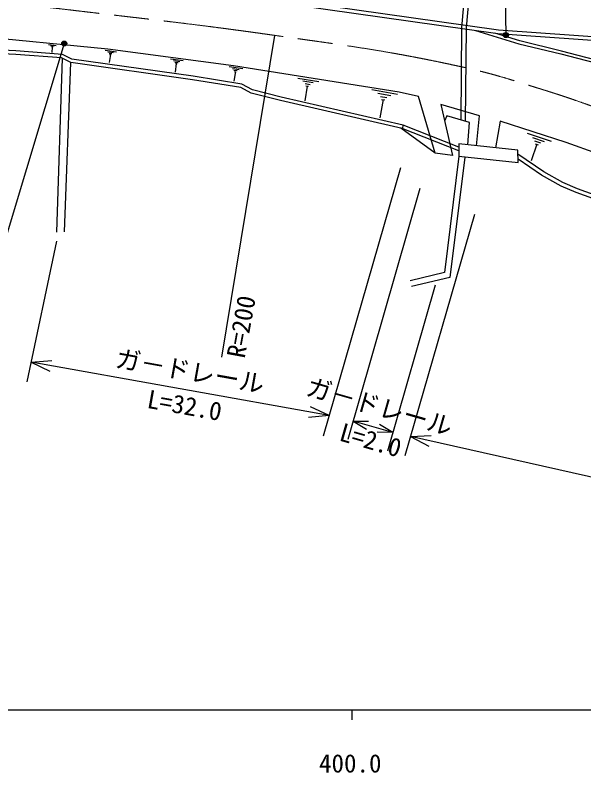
# Model space of a CAD drawing. Units: millimetres at full size, sheet at 1:1000; details may follow other scales. Extents: x 40000 to 680000, y 20000 to 380000.
# Drawn here: x 434404 to 491156, y 198715 to 274368 of the extents above; entities that cross this region are included whole.
import ezdxf
from ezdxf.enums import TextEntityAlignment as Align

# ---------------------------------------------------------------- set-up
doc = ezdxf.new("R2010")
doc.units = ezdxf.units.MM
doc.header["$LTSCALE"] = 1000
doc.header["$PDMODE"] = 32
doc.header["$PDSIZE"] = 500
doc.linetypes.add('CHAIN', pattern=[18.5, 12, -1.5, 3.5, -1.5])
for name, color, linetype, lineweight in [('M-BGD', 7, 'Continuous', 25), ('M-BMK', 2, 'CHAIN', 13), ('M-STR-STRC', 7, 'Continuous', 25), ('M-TTL-BAND', 7, 'Continuous', 25)]:
    doc.layers.add(name, color=color, linetype=linetype, lineweight=lineweight)
doc.styles.add('ＭＳ ゴシック', font='')
doc.styles.get('ＭＳ ゴシック').set_extended_font_data('MS Gothic')

msp = doc.modelspace()

# ---------------------------------------------------------------- linework, layer by layer
at = {"layer": 'M-BGD'}
for p, q in [((455017, 240222), (460322, 272348)), ((437741, 271430), (438510, 271355)), ((437926, 271334), (438310, 271297)), ((438014, 271248), (438206, 271229)), ((438103, 271162), (438050, 270624)), ((438055, 271167), (438151, 271157)), ((443371, 270864), (444533, 270710)), ((443646, 270709), (444227, 270632)), ((443776, 270574), (444066, 270535)), ((443906, 270438), (443798, 269625)), ((443833, 270448), (443978, 270429)), ((438578, 252701), (439131, 270061)), ((439316, 252750), (439946, 269650)), ((449907, 270006), (451168, 269839)), ((450206, 269838), (450836, 269755)), ((450347, 269691), (450662, 269649)), ((450487, 269544), (450371, 268662)), ((450409, 269555), (450566, 269534)), ((455759, 269246), (457130, 269029)), ((456080, 269055), (456766, 268946)), ((456379, 268726), (456227, 267767)), ((456230, 268891), (456572, 268836)), ((456294, 268740), (456465, 268713)), ((462608, 268090), (464709, 267757)), ((463100, 267796), (464150, 267630)), ((463559, 267293), (463326, 265822)), ((463329, 267545), (463855, 267461)), ((463427, 267314), (463690, 267272)), ((469988, 266941), (472570, 266470)), ((470586, 266565), (471878, 266330)), ((471138, 265931), (470808, 264123)), ((470862, 266248), (471508, 266130)), ((470976, 265960), (471299, 265901)), ((473080, 263036), (473116, 263398)), ((478685, 261203), (473116, 263398)), ((476321, 260603), (472905, 263087)), ((478680, 260829), (473012, 263063)), ((485503, 262583), (487880, 261791)), ((486018, 262147), (487207, 261751)), ((486236, 261810), (486830, 261612)), ((486454, 261473), (485899, 259809)), ((486305, 261523), (486602, 261424)), ((472848, 259108), (465144, 232317)), ((474796, 257059), (467588, 231993)), ((480231, 254480), (473293, 230352)), ((435586, 237770), (438563, 251797)), ((476325, 247393), (471567, 230849)), ((436000, 239722), (438064, 239899)), ((465738, 234384), (436000, 239722)), ((436000, 239722), (437874, 238838)), ((465738, 234384), (463865, 235268)), ((465738, 234384), (463674, 234207)), ((472099, 232698), (468120, 233842)), ((468120, 233842), (469450, 233039)), ((468120, 233842), (469674, 233816)), ((472099, 232698), (470769, 233501)), ((472099, 232698), (470546, 232724)), ((473854, 232300), (475923, 232387)), ((529386, 219805), (473854, 232300)), ((473854, 232300), (475686, 231335))]:
    msp.add_line(p, q, dxfattribs=at)
for points in [[(478897, 263894), (478990, 273123), (480600, 291401)], [(479346, 263761), (479440, 273101), (481060, 291496)], [(498148, 271413), (482582, 272516), (462558, 275346), (462614, 275742), (482624, 272914), (498148, 271814)], [(480446, 261334), (480735, 264302), (476889, 265463), (478033, 260341), (476321, 260603), (474671, 266239), (472720, 266687), (456194, 269306), (443655, 270967), (430028, 272304), (419956, 273045), (409204, 273502), (393772, 273736), (338333, 274351), (338774, 273172), (338806, 272138), (340634, 262906), (344804, 255667)], [(473116, 263398), (460950, 266192), (458081, 266907), (457027, 267491), (452163, 268267), (440052, 269988), (439137, 270449), (434487, 270799), (416979, 271677), (416123, 272062), (404610, 272565)], [(480348, 272832), (484678, 271517), (488861, 270492), (497300, 268298)], [(497383, 268586), (488934, 270783), (484758, 271806), (482279, 272559)], [(473012, 263063), (460869, 265851), (457951, 266578), (456911, 267155), (452110, 267921), (439946, 269650), (439042, 270106), (434465, 270449), (416758, 271338), (416152, 271610), (404780, 272107)], [(479595, 261428), (479759, 263638), (477475, 264318), (477265, 263781)], [(519150, 248319), (518350, 248346), (516498, 248783), (514393, 249499), (512299, 250497), (510011, 251675), (507154, 253366), (501281, 256601), (497505, 258531), (495378, 259512), (492548, 260522), (489385, 261665), (482793, 263773), (482352, 261124)], [(478672, 260273), (477254, 248671), (473833, 247854)], [(513204, 244202), (511002, 245356), (509245, 246402), (508177, 247108), (504998, 249432), (502308, 251366), (500062, 252825), (498369, 253794), (496538, 254729), (494681, 255520), (490534, 257016), (489071, 257662), (487151, 258721), (484585, 260495)], [(479268, 260200), (477799, 248184), (473973, 247270)], [(512926, 243896), (510807, 245006), (509032, 246063), (507948, 246779), (504763, 249108), (502082, 251036), (499854, 252484), (498179, 253442), (496368, 254366), (494534, 255147), (490386, 256645), (488893, 257303), (486940, 258381), (484591, 260004)]]:
    msp.add_lwpolyline(points, dxfattribs=at)
msp.add_lwpolyline([(478672, 260273), (484595, 259642), (484580, 260879), (478689, 261527)], close=True, dxfattribs=at)
at = {"layer": 'M-BMK'}
msp.add_open_spline([(513896, 256030), (508968, 258437), (507617, 259118), (503485, 260856), (499989, 262326), (497995, 263062), (494436, 264374), (491494, 265457), (489846, 266071), (486851, 266997), (483908, 267907), (482268, 268474), (479261, 269141), (471936, 270766), (467751, 271294), (460322, 272348), (454032, 273240), (450495, 273650), (444184, 274383), (436585, 275266), (432333, 275822), (424711, 276492), (418412, 277045), (414875, 277270), (408559, 277564), (403804, 277785), (401136, 277798), (396377, 277896), (390287, 278022), (388345, 278022), (380783, 278061)], degree=3, knots=[0, 0, 0, 0, 1, 1, 1, 2, 2, 2, 3, 3, 3, 4, 4, 4, 5, 5, 5, 6, 6, 6, 7, 7, 7, 8, 8, 8, 9, 9, 9, 10, 10, 10, 10], dxfattribs=at)
at = {"layer": 'M-STR-STRC'}
for p, q in [((482918, 294262), (483385, 272377)), ((439308, 271537), (433612, 252594))]:
    msp.add_line(p, q, dxfattribs=at)
for centre, radius in [((483385, 272377), 250), ((483385, 272377), 200), ((483385, 272377), 150), ((483385, 272377), 100), ((483385, 272377), 50), ((483385, 272377), 20), ((439308, 271537), 250), ((439308, 271537), 200), ((439308, 271537), 150), ((439308, 271537), 100), ((439308, 271537), 50), ((439308, 271537), 20)]:
    msp.add_circle(centre, radius, dxfattribs=at)
for p in [(483385, 272377), (439308, 271537)]:
    msp.add_point(p, dxfattribs=at)
at = {"layer": 'M-TTL-BAND'}
for p, q in [((40000, 205000), (579000, 205000)), ((468000, 205000), (468000, 204000))]:
    msp.add_line(p, q, dxfattribs=at)

# ---------------------------------------------------------------- texts
at = {"layer": 'M-BGD', "style": 'ＭＳ ゴシック'}
msp.add_text('R=200', height=1833, rotation=79.605, dxfattribs=at).set_placement((457842, 239934), align=Align.BOTTOM_LEFT)
for s, rotation, p in [('ガ－ドレール', 349.823, (451598, 237386)), ('ガ－ドレール', 343.957, (470362, 233876)), ('L=32.0', 349.823, (451058, 233970)), ('L=2.0', 343.957, (469476, 230533))]:
    msp.add_text(s, height=1833, rotation=rotation, dxfattribs=at).set_placement(p, align=Align.BOTTOM_CENTER)
at = {"layer": 'M-TTL-BAND', "style": 'ＭＳ ゴシック'}
msp.add_text('400.0', height=1833, dxfattribs=at).set_placement((467844, 198195), align=Align.BOTTOM_CENTER)

doc.saveas('drawing.dxf')
